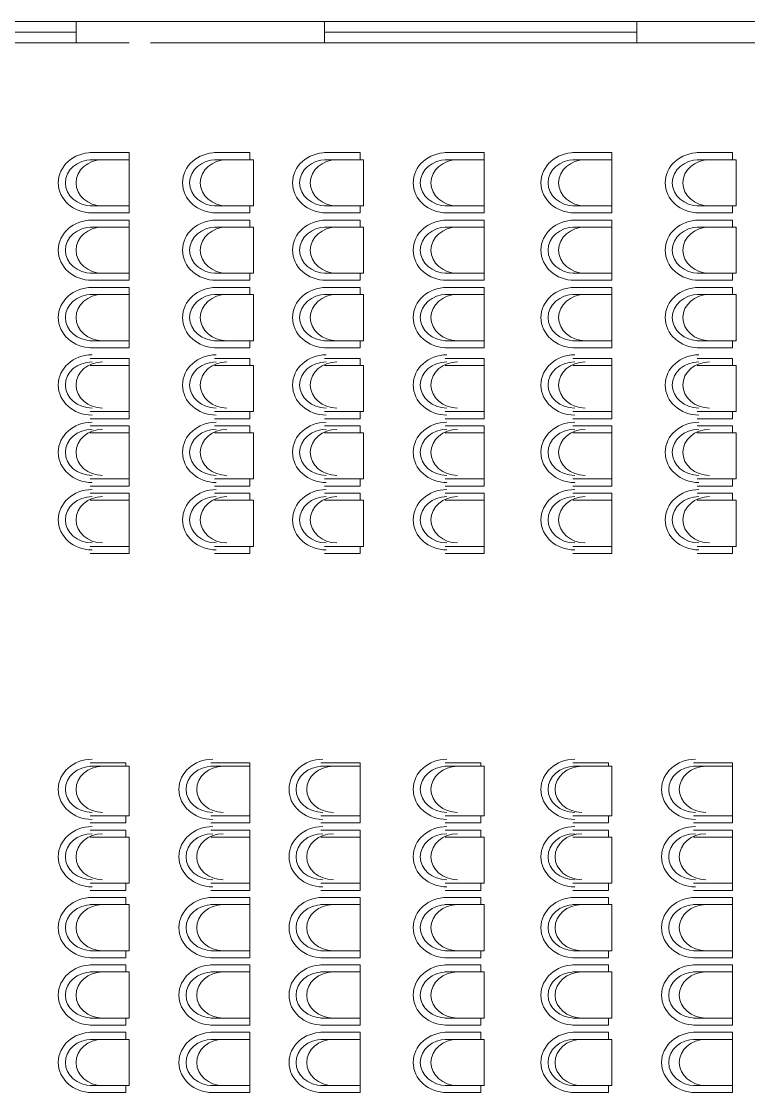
# Model space of a CAD drawing. Header units: inches. Extents: x 1969 to 240164, y 1364 to 46451.
# Drawn here: x 22635 to 23333, y 20636 to 21666 of the extents above; entities that cross this region are included whole.
import ezdxf

# ---------------------------------------------------------------- set-up
doc = ezdxf.new("R2010")
doc.units = ezdxf.units.IN
doc.header["$MEASUREMENT"] = 0
doc.layers.add('PDF_0', color=7, linetype='Continuous')

msp = doc.modelspace()

# ---------------------------------------------------------------- linework, layer by layer
at = {"layer": 'PDF_0', "lineweight": 0}
for points in [[(22339.6, 21665.8), (22387.3, 21665.8), (22387.3, 21645.4), (22687.3, 21645.4), (22738.4, 21645.4), (22687.3, 21645.4), (22738.4, 21645.4), (22687.3, 21645.4), (22687.3, 21665.8), (22687.3, 21645.4), (22687.3, 21665.8), (22387.3, 21665.8), (22387.3, 21645.4), (22383.9, 21645.4), (22387.3, 21645.4), (22383.9, 21645.4), (22339.6, 21645.4)], [(22687.3, 21645.4), (22687.3, 21665.8), (22925.9, 21665.8), (22925.9, 21645.4), (22925.9, 21665.8), (23225.8, 21665.8), (23225.8, 21645.4), (23225.8, 21665.8), (23474.7, 21665.8), (23774.6, 21665.8), (23774.6, 21645.4), (23474.7, 21645.4), (23225.8, 21645.4), (23426.9, 21645.4), (23426.9, 21665.8)], [(22925.9, 21645.4), (22925.9, 21665.8)], [(22387.3, 21655.6), (22687.3, 21655.6)], [(22925.9, 21655.6), (23225.8, 21655.6)], [(22925.9, 21645.4), (23225.8, 21645.4)], [(22700.9, 21539.7), (22738.4, 21539.7), (22738.4, 21532.9)], [(22820.2, 21539.7), (22854.3, 21539.7), (22854.3, 21532.9)], [(22925.9, 21539.7), (22960, 21539.7), (22960, 21532.9)], [(23041.8, 21539.7), (23079.3, 21539.7), (23079.3, 21532.9)], [(23164.5, 21539.7), (23202, 21539.7), (23202, 21532.9)], [(23283.8, 21539.7), (23317.9, 21539.7), (23317.9, 21532.9)], [(22700.9, 21532.9), (22738.4, 21532.9), (22738.4, 21488.6), (22700.9, 21488.6)], [(22820.2, 21532.9), (22857.7, 21532.9), (22857.7, 21488.6), (22820.2, 21488.6)], [(22925.9, 21532.9), (22963.4, 21532.9), (22963.4, 21488.6), (22925.9, 21488.6)], [(23041.8, 21532.9), (23079.3, 21532.9), (23079.3, 21488.6), (23041.8, 21488.6)], [(23164.5, 21532.9), (23202, 21532.9), (23202, 21488.6), (23164.5, 21488.6)], [(23283.8, 21532.9), (23321.3, 21532.9), (23321.3, 21488.6), (23283.8, 21488.6)], [(22700.9, 21481.8), (22738.4, 21481.8), (22738.4, 21488.6)], [(22820.2, 21481.8), (22854.3, 21481.8), (22854.3, 21488.6)], [(22925.9, 21481.8), (22960, 21481.8), (22960, 21488.6)], [(23041.8, 21481.8), (23079.3, 21481.8), (23079.3, 21488.6)], [(23164.5, 21481.8), (23202, 21481.8), (23202, 21488.6)], [(23283.8, 21481.8), (23317.9, 21481.8), (23317.9, 21488.6)], [(22700.9, 21474.9), (22738.4, 21474.9), (22738.4, 21468.1)], [(22820.2, 21474.9), (22854.3, 21474.9), (22854.3, 21468.1)], [(22925.9, 21474.9), (22960, 21474.9), (22960, 21468.1)], [(23041.8, 21474.9), (23079.3, 21474.9), (23079.3, 21468.1)], [(23164.5, 21474.9), (23202, 21474.9), (23202, 21468.1)], [(23283.8, 21474.9), (23317.9, 21474.9), (23317.9, 21468.1)], [(22700.9, 21468.1), (22738.4, 21468.1), (22738.4, 21423.8), (22700.9, 21423.8)], [(22820.2, 21468.1), (22857.7, 21468.1), (22857.7, 21423.8), (22820.2, 21423.8)], [(22925.9, 21468.1), (22963.4, 21468.1), (22963.4, 21423.8), (22925.9, 21423.8)], [(23041.8, 21468.1), (23079.3, 21468.1), (23079.3, 21423.8), (23041.8, 21423.8)], [(23164.5, 21468.1), (23202, 21468.1), (23202, 21423.8), (23164.5, 21423.8)], [(23283.8, 21468.1), (23321.3, 21468.1), (23321.3, 21423.8), (23283.8, 21423.8)], [(22700.9, 21417), (22738.4, 21417), (22738.4, 21423.8)], [(22820.2, 21417), (22854.3, 21417), (22854.3, 21423.8)], [(22925.9, 21417), (22960, 21417), (22960, 21423.8)], [(23041.8, 21417), (23079.3, 21417), (23079.3, 21423.8)], [(23164.5, 21417), (23202, 21417), (23202, 21423.8)], [(23283.8, 21417), (23317.9, 21417), (23317.9, 21423.8)], [(22700.9, 21410.2), (22738.4, 21410.2), (22738.4, 21403.4)], [(22700.9, 21403.4), (22738.4, 21403.4), (22738.4, 21359), (22700.9, 21359)], [(22820.2, 21410.2), (22854.3, 21410.2), (22854.3, 21403.4)], [(22820.2, 21403.4), (22857.7, 21403.4), (22857.7, 21359), (22820.2, 21359)], [(22925.9, 21410.2), (22960, 21410.2), (22960, 21403.4)], [(22925.9, 21403.4), (22963.4, 21403.4), (22963.4, 21359), (22925.9, 21359)], [(23041.8, 21410.2), (23079.3, 21410.2), (23079.3, 21403.4)], [(23041.8, 21403.4), (23079.3, 21403.4), (23079.3, 21359), (23041.8, 21359)], [(23164.5, 21410.2), (23202, 21410.2), (23202, 21403.4)], [(23164.5, 21403.4), (23202, 21403.4), (23202, 21359), (23164.5, 21359)], [(23283.8, 21410.2), (23317.9, 21410.2), (23317.9, 21403.4)], [(23283.8, 21403.4), (23321.3, 21403.4), (23321.3, 21359), (23283.8, 21359)], [(22700.9, 21352.2), (22738.4, 21352.2), (22738.4, 21359)], [(22820.2, 21352.2), (22854.3, 21352.2), (22854.3, 21359)], [(22925.9, 21352.2), (22960, 21352.2), (22960, 21359)], [(23041.8, 21352.2), (23079.3, 21352.2), (23079.3, 21359)], [(23164.5, 21352.2), (23202, 21352.2), (23202, 21359)], [(23283.8, 21352.2), (23317.9, 21352.2), (23317.9, 21359)], [(22700.9, 21342), (22738.4, 21342), (22738.4, 21335.2)], [(22820.2, 21342), (22854.3, 21342), (22854.3, 21335.2)], [(22925.9, 21342), (22960, 21342), (22960, 21335.2)], [(23041.8, 21342), (23079.3, 21342), (23079.3, 21335.2)], [(23164.5, 21342), (23202, 21342), (23202, 21335.2)], [(23283.8, 21342), (23317.9, 21342), (23317.9, 21335.2)], [(22700.9, 21335.2), (22738.4, 21335.2), (22738.4, 21290.9), (22700.9, 21290.9)], [(22820.2, 21335.2), (22857.7, 21335.2), (22857.7, 21290.9), (22820.2, 21290.9)], [(22925.9, 21335.2), (22963.4, 21335.2), (22963.4, 21290.9), (22925.9, 21290.9)], [(23041.8, 21335.2), (23079.3, 21335.2), (23079.3, 21290.9), (23041.8, 21290.9)], [(23164.5, 21335.2), (23202, 21335.2), (23202, 21290.9), (23164.5, 21290.9)], [(23283.8, 21335.2), (23321.3, 21335.2), (23321.3, 21290.9), (23283.8, 21290.9)], [(22700.9, 21284), (22738.4, 21284), (22738.4, 21290.9)], [(22820.2, 21284), (22854.3, 21284), (22854.3, 21290.9)], [(22925.9, 21284), (22960, 21284), (22960, 21290.9)], [(23041.8, 21284), (23079.3, 21284), (23079.3, 21290.9)], [(23164.5, 21284), (23202, 21284), (23202, 21290.9)], [(23283.8, 21284), (23317.9, 21284), (23317.9, 21290.9)], [(22700.9, 21277.2), (22738.4, 21277.2), (22738.4, 21270.4)], [(22700.9, 21270.4), (22738.4, 21270.4), (22738.4, 21226.1), (22700.9, 21226.1)], [(22820.2, 21277.2), (22854.3, 21277.2), (22854.3, 21270.4)], [(22820.2, 21270.4), (22857.7, 21270.4), (22857.7, 21226.1), (22820.2, 21226.1)], [(22925.9, 21277.2), (22960, 21277.2), (22960, 21270.4)], [(22925.9, 21270.4), (22963.4, 21270.4), (22963.4, 21226.1), (22925.9, 21226.1)], [(23041.8, 21277.2), (23079.3, 21277.2), (23079.3, 21270.4)], [(23041.8, 21270.4), (23079.3, 21270.4), (23079.3, 21226.1), (23041.8, 21226.1)], [(23164.5, 21277.2), (23202, 21277.2), (23202, 21270.4)], [(23164.5, 21270.4), (23202, 21270.4), (23202, 21226.1), (23164.5, 21226.1)], [(23283.8, 21277.2), (23317.9, 21277.2), (23317.9, 21270.4)], [(23283.8, 21270.4), (23321.3, 21270.4), (23321.3, 21226.1), (23283.8, 21226.1)], [(22700.9, 21219.3), (22738.4, 21219.3), (22738.4, 21226.1)], [(22820.2, 21219.3), (22854.3, 21219.3), (22854.3, 21226.1)], [(22925.9, 21219.3), (22960, 21219.3), (22960, 21226.1)], [(23041.8, 21219.3), (23079.3, 21219.3), (23079.3, 21226.1)], [(23164.5, 21219.3), (23202, 21219.3), (23202, 21226.1)], [(23283.8, 21219.3), (23317.9, 21219.3), (23317.9, 21226.1)], [(22700.9, 21212.5), (22738.4, 21212.5), (22738.4, 21205.6)], [(22820.2, 21212.5), (22854.3, 21212.5), (22854.3, 21205.6)], [(22925.9, 21212.5), (22960, 21212.5), (22960, 21205.6)], [(23041.8, 21212.5), (23079.3, 21212.5), (23079.3, 21205.6)], [(23164.5, 21212.5), (23202, 21212.5), (23202, 21205.6)], [(23283.8, 21212.5), (23317.9, 21212.5), (23317.9, 21205.6)], [(22700.9, 21205.6), (22738.4, 21205.6), (22738.4, 21161.3), (22700.9, 21161.3)], [(22820.2, 21205.6), (22857.7, 21205.6), (22857.7, 21161.3), (22820.2, 21161.3)], [(22925.9, 21205.6), (22963.4, 21205.6), (22963.4, 21161.3), (22925.9, 21161.3)], [(23041.8, 21205.6), (23079.3, 21205.6), (23079.3, 21161.3), (23041.8, 21161.3)], [(23164.5, 21205.6), (23202, 21205.6), (23202, 21161.3), (23164.5, 21161.3)], [(23283.8, 21205.6), (23321.3, 21205.6), (23321.3, 21161.3), (23283.8, 21161.3)], [(22700.9, 21154.5), (22738.4, 21154.5), (22738.4, 21161.3)], [(22820.2, 21154.5), (22854.3, 21154.5), (22854.3, 21161.3)], [(22925.9, 21154.5), (22960, 21154.5), (22960, 21161.3)], [(23041.8, 21154.5), (23079.3, 21154.5), (23079.3, 21161.3)], [(23164.5, 21154.5), (23202, 21154.5), (23202, 21161.3)], [(23283.8, 21154.5), (23317.9, 21154.5), (23317.9, 21161.3)], [(22700.9, 20953.4), (22735, 20953.4), (22735, 20950)], [(22700.9, 20950), (22738.4, 20950), (22738.4, 20902.3), (22700.9, 20902.3)], [(22816.8, 20953.4), (22854.3, 20953.4), (22854.3, 20950)], [(22816.8, 20950), (22854.3, 20950), (22854.3, 20902.3), (22816.8, 20902.3)], [(22922.5, 20953.4), (22960, 20953.4), (22960, 20950)], [(22922.5, 20950), (22960, 20950), (22960, 20902.3), (22922.5, 20902.3)], [(23041.8, 20953.4), (23075.9, 20953.4), (23075.9, 20950)], [(23041.8, 20950), (23079.3, 20950), (23079.3, 20902.3), (23041.8, 20902.3)], [(23164.5, 20953.4), (23198.6, 20953.4), (23198.6, 20950)], [(23164.5, 20950), (23202, 20950), (23202, 20902.3), (23164.5, 20902.3)], [(23280.4, 20953.4), (23317.9, 20953.4), (23317.9, 20950)], [(23280.4, 20950), (23317.9, 20950), (23317.9, 20902.3), (23280.4, 20902.3)], [(22700.9, 20895.5), (22735, 20895.5), (22735, 20902.3)], [(22816.8, 20895.5), (22854.3, 20895.5), (22854.3, 20902.3)], [(22922.5, 20895.5), (22960, 20895.5), (22960, 20902.3)], [(23041.8, 20895.5), (23075.9, 20895.5), (23075.9, 20902.3)], [(23164.5, 20895.5), (23198.6, 20895.5), (23198.6, 20902.3)], [(23280.4, 20895.5), (23317.9, 20895.5), (23317.9, 20902.3)], [(22700.9, 20888.6), (22735, 20888.6), (22735, 20881.8)], [(22816.8, 20888.6), (22854.3, 20888.6), (22854.3, 20881.8)], [(22922.5, 20888.6), (22960, 20888.6), (22960, 20881.8)], [(23041.8, 20888.6), (23075.9, 20888.6), (23075.9, 20881.8)], [(23164.5, 20888.6), (23198.6, 20888.6), (23198.6, 20881.8)], [(23280.4, 20888.6), (23317.9, 20888.6), (23317.9, 20881.8)], [(22700.9, 20881.8), (22738.4, 20881.8), (22738.4, 20837.5), (22700.9, 20837.5)], [(22816.8, 20881.8), (22854.3, 20881.8), (22854.3, 20837.5), (22816.8, 20837.5)], [(22922.5, 20881.8), (22960, 20881.8), (22960, 20837.5), (22922.5, 20837.5)], [(23041.8, 20881.8), (23079.3, 20881.8), (23079.3, 20837.5), (23041.8, 20837.5)], [(23164.5, 20881.8), (23202, 20881.8), (23202, 20837.5), (23164.5, 20837.5)], [(23280.4, 20881.8), (23317.9, 20881.8), (23317.9, 20837.5), (23280.4, 20837.5)], [(22700.9, 20830.7), (22735, 20830.7), (22735, 20837.5)], [(22816.8, 20830.7), (22854.3, 20830.7), (22854.3, 20837.5)], [(22922.5, 20830.7), (22960, 20830.7), (22960, 20837.5)], [(23041.8, 20830.7), (23075.9, 20830.7), (23075.9, 20837.5)], [(23164.5, 20830.7), (23198.6, 20830.7), (23198.6, 20837.5)], [(23280.4, 20830.7), (23317.9, 20830.7), (23317.9, 20837.5)], [(22700.9, 20823.9), (22735, 20823.9), (22735, 20817.1)], [(22700.9, 20817.1), (22738.4, 20817.1), (22738.4, 20772.7), (22700.9, 20772.7)], [(22816.8, 20823.9), (22854.3, 20823.9), (22854.3, 20817.1)], [(22816.8, 20817.1), (22854.3, 20817.1), (22854.3, 20772.7), (22816.8, 20772.7)], [(22922.5, 20823.9), (22960, 20823.9), (22960, 20817.1)], [(22922.5, 20817.1), (22960, 20817.1), (22960, 20772.7), (22922.5, 20772.7)], [(23041.8, 20823.9), (23075.9, 20823.9), (23075.9, 20817.1)], [(23041.8, 20817.1), (23079.3, 20817.1), (23079.3, 20772.7), (23041.8, 20772.7)], [(23164.5, 20823.9), (23198.6, 20823.9), (23198.6, 20817.1)], [(23164.5, 20817.1), (23202, 20817.1), (23202, 20772.7), (23164.5, 20772.7)], [(23280.4, 20823.9), (23317.9, 20823.9), (23317.9, 20817.1)], [(23280.4, 20817.1), (23317.9, 20817.1), (23317.9, 20772.7), (23280.4, 20772.7)], [(22700.9, 20765.9), (22735, 20765.9), (22735, 20772.7)], [(22816.8, 20765.9), (22854.3, 20765.9), (22854.3, 20772.7)], [(22922.5, 20765.9), (22960, 20765.9), (22960, 20772.7)], [(23041.8, 20765.9), (23075.9, 20765.9), (23075.9, 20772.7)], [(23164.5, 20765.9), (23198.6, 20765.9), (23198.6, 20772.7)], [(23280.4, 20765.9), (23317.9, 20765.9), (23317.9, 20772.7)], [(22700.9, 20759.1), (22735, 20759.1), (22735, 20752.3)], [(22816.8, 20759.1), (22854.3, 20759.1), (22854.3, 20752.3)], [(22922.5, 20759.1), (22960, 20759.1), (22960, 20752.3)], [(23041.8, 20759.1), (23075.9, 20759.1), (23075.9, 20752.3)], [(23164.5, 20759.1), (23198.6, 20759.1), (23198.6, 20752.3)], [(23280.4, 20759.1), (23317.9, 20759.1), (23317.9, 20752.3)], [(22700.9, 20752.3), (22738.4, 20752.3), (22738.4, 20708), (22700.9, 20708)], [(22816.8, 20752.3), (22854.3, 20752.3), (22854.3, 20708), (22816.8, 20708)], [(22922.5, 20752.3), (22960, 20752.3), (22960, 20708), (22922.5, 20708)], [(23041.8, 20752.3), (23079.3, 20752.3), (23079.3, 20708), (23041.8, 20708)], [(23164.5, 20752.3), (23202, 20752.3), (23202, 20708), (23164.5, 20708)], [(23280.4, 20752.3), (23317.9, 20752.3), (23317.9, 20708), (23280.4, 20708)], [(22700.9, 20701.2), (22735, 20701.2), (22735, 20708)], [(22816.8, 20701.2), (22854.3, 20701.2), (22854.3, 20708)], [(22922.5, 20701.2), (22960, 20701.2), (22960, 20708)], [(23041.8, 20701.2), (23075.9, 20701.2), (23075.9, 20708)], [(23164.5, 20701.2), (23198.6, 20701.2), (23198.6, 20708)], [(23280.4, 20701.2), (23317.9, 20701.2), (23317.9, 20708)], [(22700.9, 20694.3), (22735, 20694.3), (22735, 20687.5)], [(22816.8, 20694.3), (22854.3, 20694.3), (22854.3, 20687.5)], [(22922.5, 20694.3), (22960, 20694.3), (22960, 20687.5)], [(23041.8, 20694.3), (23075.9, 20694.3), (23075.9, 20687.5)], [(23164.5, 20694.3), (23198.6, 20694.3), (23198.6, 20687.5)], [(23280.4, 20694.3), (23317.9, 20694.3), (23317.9, 20687.5)], [(22700.9, 20687.5), (22738.4, 20687.5), (22738.4, 20643.2), (22700.9, 20643.2)], [(22816.8, 20687.5), (22854.3, 20687.5), (22854.3, 20643.2), (22816.8, 20643.2)], [(22922.5, 20687.5), (22960, 20687.5), (22960, 20643.2), (22922.5, 20643.2)], [(23041.8, 20687.5), (23079.3, 20687.5), (23079.3, 20643.2), (23041.8, 20643.2)], [(23164.5, 20687.5), (23202, 20687.5), (23202, 20643.2), (23164.5, 20643.2)], [(23280.4, 20687.5), (23317.9, 20687.5), (23317.9, 20643.2), (23280.4, 20643.2)], [(22700.9, 20636.4), (22735, 20636.4), (22735, 20643.2)], [(22816.8, 20636.4), (22854.3, 20636.4), (22854.3, 20643.2)], [(22922.5, 20636.4), (22960, 20636.4), (22960, 20643.2)], [(23041.8, 20636.4), (23075.9, 20636.4), (23075.9, 20643.2)], [(23164.5, 20636.4), (23198.6, 20636.4), (23198.6, 20643.2)], [(23280.4, 20636.4), (23317.9, 20636.4), (23317.9, 20643.2)]]:
    msp.add_lwpolyline(points, dxfattribs=at)
for points in [[(22925.9, 21645.4), (22758.8, 21645.4)], [(22925.9, 21645.4), (22758.8, 21645.4)], [(23426.9, 21645.4), (23225.8, 21645.4)]]:
    msp.add_lwpolyline(points, close=True, dxfattribs=at)
for points in [[(22702.6, 21539.7), (22684.7, 21539.7), (22670.2, 21526.7), (22670.2, 21510.7)], [(22821.9, 21539.7), (22804, 21539.7), (22789.5, 21526.7), (22789.5, 21510.7)], [(22927.6, 21539.7), (22909.7, 21539.7), (22895.2, 21526.7), (22895.2, 21510.7)], [(23043.5, 21539.7), (23025.6, 21539.7), (23011.1, 21526.7), (23011.1, 21510.7)], [(23166.2, 21539.7), (23148.3, 21539.7), (23133.8, 21526.7), (23133.8, 21510.7)], [(23285.5, 21539.7), (23267.6, 21539.7), (23253.1, 21526.7), (23253.1, 21510.7)], [(22702.6, 21532.9), (22688.5, 21532.9), (22677, 21523), (22677, 21510.7)], [(22712.8, 21532.9), (22698.7, 21532.9), (22687.3, 21523), (22687.3, 21510.7)], [(22821.9, 21532.9), (22807.8, 21532.9), (22796.3, 21523), (22796.3, 21510.7)], [(22832.1, 21532.9), (22818, 21532.9), (22806.6, 21523), (22806.6, 21510.7)], [(22927.6, 21532.9), (22913.5, 21532.9), (22902, 21523), (22902, 21510.7)], [(22937.8, 21532.9), (22923.7, 21532.9), (22912.2, 21523), (22912.2, 21510.7)], [(23043.5, 21532.9), (23029.4, 21532.9), (23017.9, 21523), (23017.9, 21510.7)], [(23053.7, 21532.9), (23039.6, 21532.9), (23028.1, 21523), (23028.1, 21510.7)], [(23166.2, 21532.9), (23152.1, 21532.9), (23140.6, 21523), (23140.6, 21510.7)], [(23176.4, 21532.9), (23162.3, 21532.9), (23150.8, 21523), (23150.8, 21510.7)], [(23285.5, 21532.9), (23271.4, 21532.9), (23259.9, 21523), (23259.9, 21510.7)], [(23295.7, 21532.9), (23281.6, 21532.9), (23270.1, 21523), (23270.1, 21510.7)], [(22670.2, 21510.7), (22670.2, 21494.7), (22684.7, 21481.8), (22702.6, 21481.8)], [(22677, 21510.7), (22677, 21498.5), (22688.5, 21488.6), (22702.6, 21488.6)], [(22687.3, 21510.7), (22687.3, 21498.5), (22698.7, 21488.6), (22712.8, 21488.6)], [(22789.5, 21510.7), (22789.5, 21494.7), (22804, 21481.8), (22821.9, 21481.8)], [(22796.3, 21510.7), (22796.3, 21498.5), (22807.8, 21488.6), (22821.9, 21488.6)], [(22806.6, 21510.7), (22806.6, 21498.5), (22818, 21488.6), (22832.1, 21488.6)], [(22895.2, 21510.7), (22895.2, 21494.7), (22909.7, 21481.8), (22927.6, 21481.8)], [(22902, 21510.7), (22902, 21498.5), (22913.5, 21488.6), (22927.6, 21488.6)], [(22912.2, 21510.7), (22912.2, 21498.5), (22923.7, 21488.6), (22937.8, 21488.6)], [(23011.1, 21510.7), (23011.1, 21494.7), (23025.6, 21481.8), (23043.5, 21481.8)], [(23017.9, 21510.7), (23017.9, 21498.5), (23029.4, 21488.6), (23043.5, 21488.6)], [(23028.1, 21510.7), (23028.1, 21498.5), (23039.6, 21488.6), (23053.7, 21488.6)], [(23133.8, 21510.7), (23133.8, 21494.7), (23148.3, 21481.8), (23166.2, 21481.8)], [(23140.6, 21510.7), (23140.6, 21498.5), (23152.1, 21488.6), (23166.2, 21488.6)], [(23150.8, 21510.7), (23150.8, 21498.5), (23162.3, 21488.6), (23176.4, 21488.6)], [(23253.1, 21510.7), (23253.1, 21494.7), (23267.6, 21481.8), (23285.5, 21481.8)], [(23259.9, 21510.7), (23259.9, 21498.5), (23271.4, 21488.6), (23285.5, 21488.6)], [(23270.1, 21510.7), (23270.1, 21498.5), (23281.6, 21488.6), (23295.7, 21488.6)], [(22702.6, 21474.9), (22684.7, 21474.9), (22670.2, 21462), (22670.2, 21446)], [(22821.9, 21474.9), (22804, 21474.9), (22789.5, 21462), (22789.5, 21446)], [(22927.6, 21474.9), (22909.7, 21474.9), (22895.2, 21462), (22895.2, 21446)], [(23043.5, 21474.9), (23025.6, 21474.9), (23011.1, 21462), (23011.1, 21446)], [(23166.2, 21474.9), (23148.3, 21474.9), (23133.8, 21462), (23133.8, 21446)], [(23285.5, 21474.9), (23267.6, 21474.9), (23253.1, 21462), (23253.1, 21446)], [(22702.6, 21468.1), (22688.5, 21468.1), (22677, 21458.2), (22677, 21446)], [(22712.8, 21468.1), (22698.7, 21468.1), (22687.3, 21458.2), (22687.3, 21446)], [(22821.9, 21468.1), (22807.8, 21468.1), (22796.3, 21458.2), (22796.3, 21446)], [(22832.1, 21468.1), (22818, 21468.1), (22806.6, 21458.2), (22806.6, 21446)], [(22927.6, 21468.1), (22913.5, 21468.1), (22902, 21458.2), (22902, 21446)], [(22937.8, 21468.1), (22923.7, 21468.1), (22912.2, 21458.2), (22912.2, 21446)], [(23043.5, 21468.1), (23029.4, 21468.1), (23017.9, 21458.2), (23017.9, 21446)], [(23053.7, 21468.1), (23039.6, 21468.1), (23028.1, 21458.2), (23028.1, 21446)], [(23166.2, 21468.1), (23152.1, 21468.1), (23140.6, 21458.2), (23140.6, 21446)], [(23176.4, 21468.1), (23162.3, 21468.1), (23150.8, 21458.2), (23150.8, 21446)], [(23285.5, 21468.1), (23271.4, 21468.1), (23259.9, 21458.2), (23259.9, 21446)], [(23295.7, 21468.1), (23281.6, 21468.1), (23270.1, 21458.2), (23270.1, 21446)], [(22670.2, 21446), (22670.2, 21430), (22684.7, 21417), (22702.6, 21417)], [(22677, 21446), (22677, 21433.7), (22688.5, 21423.8), (22702.6, 21423.8)], [(22687.3, 21446), (22687.3, 21433.7), (22698.7, 21423.8), (22712.8, 21423.8)], [(22789.5, 21446), (22789.5, 21430), (22804, 21417), (22821.9, 21417)], [(22796.3, 21446), (22796.3, 21433.7), (22807.8, 21423.8), (22821.9, 21423.8)], [(22806.6, 21446), (22806.6, 21433.7), (22818, 21423.8), (22832.1, 21423.8)], [(22895.2, 21446), (22895.2, 21430), (22909.7, 21417), (22927.6, 21417)], [(22902, 21446), (22902, 21433.7), (22913.5, 21423.8), (22927.6, 21423.8)], [(22912.2, 21446), (22912.2, 21433.7), (22923.7, 21423.8), (22937.8, 21423.8)], [(23011.1, 21446), (23011.1, 21430), (23025.6, 21417), (23043.5, 21417)], [(23017.9, 21446), (23017.9, 21433.7), (23029.4, 21423.8), (23043.5, 21423.8)], [(23028.1, 21446), (23028.1, 21433.7), (23039.6, 21423.8), (23053.7, 21423.8)], [(23133.8, 21446), (23133.8, 21430), (23148.3, 21417), (23166.2, 21417)], [(23140.6, 21446), (23140.6, 21433.7), (23152.1, 21423.8), (23166.2, 21423.8)], [(23150.8, 21446), (23150.8, 21433.7), (23162.3, 21423.8), (23176.4, 21423.8)], [(23253.1, 21446), (23253.1, 21430), (23267.6, 21417), (23285.5, 21417)], [(23259.9, 21446), (23259.9, 21433.7), (23271.4, 21423.8), (23285.5, 21423.8)], [(23270.1, 21446), (23270.1, 21433.7), (23281.6, 21423.8), (23295.7, 21423.8)], [(22702.6, 21410.2), (22684.7, 21410.2), (22670.2, 21397.2), (22670.2, 21381.2)], [(22702.6, 21403.4), (22688.5, 21403.4), (22677, 21393.4), (22677, 21381.2)], [(22712.8, 21403.4), (22698.7, 21403.4), (22687.3, 21393.4), (22687.3, 21381.2)], [(22821.9, 21410.2), (22804, 21410.2), (22789.5, 21397.2), (22789.5, 21381.2)], [(22821.9, 21403.4), (22807.8, 21403.4), (22796.3, 21393.4), (22796.3, 21381.2)], [(22832.1, 21403.4), (22818, 21403.4), (22806.6, 21393.4), (22806.6, 21381.2)], [(22927.6, 21410.2), (22909.7, 21410.2), (22895.2, 21397.2), (22895.2, 21381.2)], [(22927.6, 21403.4), (22913.5, 21403.4), (22902, 21393.4), (22902, 21381.2)], [(22937.8, 21403.4), (22923.7, 21403.4), (22912.2, 21393.4), (22912.2, 21381.2)], [(23043.5, 21410.2), (23025.6, 21410.2), (23011.1, 21397.2), (23011.1, 21381.2)], [(23043.5, 21403.4), (23029.4, 21403.4), (23017.9, 21393.4), (23017.9, 21381.2)], [(23053.7, 21403.4), (23039.6, 21403.4), (23028.1, 21393.4), (23028.1, 21381.2)], [(23166.2, 21410.2), (23148.3, 21410.2), (23133.8, 21397.2), (23133.8, 21381.2)], [(23166.2, 21403.4), (23152.1, 21403.4), (23140.6, 21393.4), (23140.6, 21381.2)], [(23176.4, 21403.4), (23162.3, 21403.4), (23150.8, 21393.4), (23150.8, 21381.2)], [(23285.5, 21410.2), (23267.6, 21410.2), (23253.1, 21397.2), (23253.1, 21381.2)], [(23285.5, 21403.4), (23271.4, 21403.4), (23259.9, 21393.4), (23259.9, 21381.2)], [(23295.7, 21403.4), (23281.6, 21403.4), (23270.1, 21393.4), (23270.1, 21381.2)], [(22670.2, 21381.2), (22670.2, 21365.2), (22684.7, 21352.2), (22702.6, 21352.2)], [(22677, 21381.2), (22677, 21369), (22688.5, 21359), (22702.6, 21359)], [(22687.3, 21381.2), (22687.3, 21369), (22698.7, 21359), (22712.8, 21359)], [(22789.5, 21381.2), (22789.5, 21365.2), (22804, 21352.2), (22821.9, 21352.2)], [(22796.3, 21381.2), (22796.3, 21369), (22807.8, 21359), (22821.9, 21359)], [(22806.6, 21381.2), (22806.6, 21369), (22818, 21359), (22832.1, 21359)], [(22895.2, 21381.2), (22895.2, 21365.2), (22909.7, 21352.2), (22927.6, 21352.2)], [(22902, 21381.2), (22902, 21369), (22913.5, 21359), (22927.6, 21359)], [(22912.2, 21381.2), (22912.2, 21369), (22923.7, 21359), (22937.8, 21359)], [(23011.1, 21381.2), (23011.1, 21365.2), (23025.6, 21352.2), (23043.5, 21352.2)], [(23017.9, 21381.2), (23017.9, 21369), (23029.4, 21359), (23043.5, 21359)], [(23028.1, 21381.2), (23028.1, 21369), (23039.6, 21359), (23053.7, 21359)], [(23133.8, 21381.2), (23133.8, 21365.2), (23148.3, 21352.2), (23166.2, 21352.2)], [(23140.6, 21381.2), (23140.6, 21369), (23152.1, 21359), (23166.2, 21359)], [(23150.8, 21381.2), (23150.8, 21369), (23162.3, 21359), (23176.4, 21359)], [(23253.1, 21381.2), (23253.1, 21365.2), (23267.6, 21352.2), (23285.5, 21352.2)], [(23259.9, 21381.2), (23259.9, 21369), (23271.4, 21359), (23285.5, 21359)], [(23270.1, 21381.2), (23270.1, 21369), (23281.6, 21359), (23295.7, 21359)], [(22702.6, 21345.4), (22684.7, 21345.4), (22670.2, 21332.4), (22670.2, 21316.4)], [(22821.9, 21345.4), (22804, 21345.4), (22789.5, 21332.4), (22789.5, 21316.4)], [(22927.6, 21345.4), (22909.7, 21345.4), (22895.2, 21332.4), (22895.2, 21316.4)], [(23043.5, 21345.4), (23025.6, 21345.4), (23011.1, 21332.4), (23011.1, 21316.4)], [(23166.2, 21345.4), (23148.3, 21345.4), (23133.8, 21332.4), (23133.8, 21316.4)], [(23285.5, 21345.4), (23267.6, 21345.4), (23253.1, 21332.4), (23253.1, 21316.4)], [(22702.6, 21338.6), (22688.5, 21338.6), (22677, 21328.7), (22677, 21316.4)], [(22712.8, 21338.6), (22698.7, 21338.6), (22687.3, 21328.7), (22687.3, 21316.4)], [(22821.9, 21338.6), (22807.8, 21338.6), (22796.3, 21328.7), (22796.3, 21316.4)], [(22832.1, 21338.6), (22818, 21338.6), (22806.6, 21328.7), (22806.6, 21316.4)], [(22927.6, 21338.6), (22913.5, 21338.6), (22902, 21328.7), (22902, 21316.4)], [(22937.8, 21338.6), (22923.7, 21338.6), (22912.2, 21328.7), (22912.2, 21316.4)], [(23043.5, 21338.6), (23029.4, 21338.6), (23017.9, 21328.7), (23017.9, 21316.4)], [(23053.7, 21338.6), (23039.6, 21338.6), (23028.1, 21328.7), (23028.1, 21316.4)], [(23166.2, 21338.6), (23152.1, 21338.6), (23140.6, 21328.7), (23140.6, 21316.4)], [(23176.4, 21338.6), (23162.3, 21338.6), (23150.8, 21328.7), (23150.8, 21316.4)], [(23285.5, 21338.6), (23271.4, 21338.6), (23259.9, 21328.7), (23259.9, 21316.4)], [(23295.7, 21338.6), (23281.6, 21338.6), (23270.1, 21328.7), (23270.1, 21316.4)], [(22670.2, 21316.4), (22670.2, 21300.4), (22684.7, 21287.5), (22702.6, 21287.5)], [(22677, 21316.4), (22677, 21304.2), (22688.5, 21294.3), (22702.6, 21294.3)], [(22687.3, 21316.4), (22687.3, 21304.2), (22698.7, 21294.3), (22712.8, 21294.3)], [(22789.5, 21316.4), (22789.5, 21300.4), (22804, 21287.5), (22821.9, 21287.5)], [(22796.3, 21316.4), (22796.3, 21304.2), (22807.8, 21294.3), (22821.9, 21294.3)], [(22806.6, 21316.4), (22806.6, 21304.2), (22818, 21294.3), (22832.1, 21294.3)], [(22895.2, 21316.4), (22895.2, 21300.4), (22909.7, 21287.5), (22927.6, 21287.5)], [(22902, 21316.4), (22902, 21304.2), (22913.5, 21294.3), (22927.6, 21294.3)], [(22912.2, 21316.4), (22912.2, 21304.2), (22923.7, 21294.3), (22937.8, 21294.3)], [(23011.1, 21316.4), (23011.1, 21300.4), (23025.6, 21287.5), (23043.5, 21287.5)], [(23017.9, 21316.4), (23017.9, 21304.2), (23029.4, 21294.3), (23043.5, 21294.3)], [(23028.1, 21316.4), (23028.1, 21304.2), (23039.6, 21294.3), (23053.7, 21294.3)], [(23133.8, 21316.4), (23133.8, 21300.4), (23148.3, 21287.5), (23166.2, 21287.5)], [(23140.6, 21316.4), (23140.6, 21304.2), (23152.1, 21294.3), (23166.2, 21294.3)], [(23150.8, 21316.4), (23150.8, 21304.2), (23162.3, 21294.3), (23176.4, 21294.3)], [(23253.1, 21316.4), (23253.1, 21300.4), (23267.6, 21287.5), (23285.5, 21287.5)], [(23259.9, 21316.4), (23259.9, 21304.2), (23271.4, 21294.3), (23285.5, 21294.3)], [(23270.1, 21316.4), (23270.1, 21304.2), (23281.6, 21294.3), (23295.7, 21294.3)], [(22702.6, 21280.6), (22684.7, 21280.6), (22670.2, 21267.7), (22670.2, 21251.7)], [(22821.9, 21280.6), (22804, 21280.6), (22789.5, 21267.7), (22789.5, 21251.7)], [(22927.6, 21280.6), (22909.7, 21280.6), (22895.2, 21267.7), (22895.2, 21251.7)], [(23043.5, 21280.6), (23025.6, 21280.6), (23011.1, 21267.7), (23011.1, 21251.7)], [(23166.2, 21280.6), (23148.3, 21280.6), (23133.8, 21267.7), (23133.8, 21251.7)], [(23285.5, 21280.6), (23267.6, 21280.6), (23253.1, 21267.7), (23253.1, 21251.7)], [(22702.6, 21273.8), (22688.5, 21273.8), (22677, 21263.9), (22677, 21251.7)], [(22712.8, 21273.8), (22698.7, 21273.8), (22687.3, 21263.9), (22687.3, 21251.7)], [(22821.9, 21273.8), (22807.8, 21273.8), (22796.3, 21263.9), (22796.3, 21251.7)], [(22832.1, 21273.8), (22818, 21273.8), (22806.6, 21263.9), (22806.6, 21251.7)], [(22927.6, 21273.8), (22913.5, 21273.8), (22902, 21263.9), (22902, 21251.7)], [(22937.8, 21273.8), (22923.7, 21273.8), (22912.2, 21263.9), (22912.2, 21251.7)], [(23043.5, 21273.8), (23029.4, 21273.8), (23017.9, 21263.9), (23017.9, 21251.7)], [(23053.7, 21273.8), (23039.6, 21273.8), (23028.1, 21263.9), (23028.1, 21251.7)], [(23166.2, 21273.8), (23152.1, 21273.8), (23140.6, 21263.9), (23140.6, 21251.7)], [(23176.4, 21273.8), (23162.3, 21273.8), (23150.8, 21263.9), (23150.8, 21251.7)], [(23285.5, 21273.8), (23271.4, 21273.8), (23259.9, 21263.9), (23259.9, 21251.7)], [(23295.7, 21273.8), (23281.6, 21273.8), (23270.1, 21263.9), (23270.1, 21251.7)], [(22670.2, 21251.7), (22670.2, 21235.7), (22684.7, 21222.7), (22702.6, 21222.7)], [(22677, 21251.7), (22677, 21239.4), (22688.5, 21229.5), (22702.6, 21229.5)], [(22687.3, 21251.7), (22687.3, 21239.4), (22698.7, 21229.5), (22712.8, 21229.5)], [(22789.5, 21251.7), (22789.5, 21235.7), (22804, 21222.7), (22821.9, 21222.7)], [(22796.3, 21251.7), (22796.3, 21239.4), (22807.8, 21229.5), (22821.9, 21229.5)], [(22806.6, 21251.7), (22806.6, 21239.4), (22818, 21229.5), (22832.1, 21229.5)], [(22895.2, 21251.7), (22895.2, 21235.7), (22909.7, 21222.7), (22927.6, 21222.7)], [(22902, 21251.7), (22902, 21239.4), (22913.5, 21229.5), (22927.6, 21229.5)], [(22912.2, 21251.7), (22912.2, 21239.4), (22923.7, 21229.5), (22937.8, 21229.5)], [(23011.1, 21251.7), (23011.1, 21235.7), (23025.6, 21222.7), (23043.5, 21222.7)], [(23017.9, 21251.7), (23017.9, 21239.4), (23029.4, 21229.5), (23043.5, 21229.5)], [(23028.1, 21251.7), (23028.1, 21239.4), (23039.6, 21229.5), (23053.7, 21229.5)], [(23133.8, 21251.7), (23133.8, 21235.7), (23148.3, 21222.7), (23166.2, 21222.7)], [(23140.6, 21251.7), (23140.6, 21239.4), (23152.1, 21229.5), (23166.2, 21229.5)], [(23150.8, 21251.7), (23150.8, 21239.4), (23162.3, 21229.5), (23176.4, 21229.5)], [(23253.1, 21251.7), (23253.1, 21235.7), (23267.6, 21222.7), (23285.5, 21222.7)], [(23259.9, 21251.7), (23259.9, 21239.4), (23271.4, 21229.5), (23285.5, 21229.5)], [(23270.1, 21251.7), (23270.1, 21239.4), (23281.6, 21229.5), (23295.7, 21229.5)], [(22702.6, 21215.9), (22684.7, 21215.9), (22670.2, 21202.9), (22670.2, 21186.9)], [(22702.6, 21209.1), (22688.5, 21209.1), (22677, 21199.1), (22677, 21186.9)], [(22712.8, 21209.1), (22698.7, 21209.1), (22687.3, 21199.1), (22687.3, 21186.9)], [(22821.9, 21215.9), (22804, 21215.9), (22789.5, 21202.9), (22789.5, 21186.9)], [(22821.9, 21209.1), (22807.8, 21209.1), (22796.3, 21199.1), (22796.3, 21186.9)], [(22832.1, 21209.1), (22818, 21209.1), (22806.6, 21199.1), (22806.6, 21186.9)], [(22927.6, 21215.9), (22909.7, 21215.9), (22895.2, 21202.9), (22895.2, 21186.9)], [(22927.6, 21209.1), (22913.5, 21209.1), (22902, 21199.1), (22902, 21186.9)], [(22937.8, 21209.1), (22923.7, 21209.1), (22912.2, 21199.1), (22912.2, 21186.9)], [(23043.5, 21215.9), (23025.6, 21215.9), (23011.1, 21202.9), (23011.1, 21186.9)], [(23043.5, 21209.1), (23029.4, 21209.1), (23017.9, 21199.1), (23017.9, 21186.9)], [(23053.7, 21209.1), (23039.6, 21209.1), (23028.1, 21199.1), (23028.1, 21186.9)], [(23166.2, 21215.9), (23148.3, 21215.9), (23133.8, 21202.9), (23133.8, 21186.9)], [(23166.2, 21209.1), (23152.1, 21209.1), (23140.6, 21199.1), (23140.6, 21186.9)], [(23176.4, 21209.1), (23162.3, 21209.1), (23150.8, 21199.1), (23150.8, 21186.9)], [(23285.5, 21215.9), (23267.6, 21215.9), (23253.1, 21202.9), (23253.1, 21186.9)], [(23285.5, 21209.1), (23271.4, 21209.1), (23259.9, 21199.1), (23259.9, 21186.9)], [(23295.7, 21209.1), (23281.6, 21209.1), (23270.1, 21199.1), (23270.1, 21186.9)], [(22670.2, 21186.9), (22670.2, 21170.9), (22684.7, 21157.9), (22702.6, 21157.9)], [(22677, 21186.9), (22677, 21174.7), (22688.5, 21164.7), (22702.6, 21164.7)], [(22687.3, 21186.9), (22687.3, 21174.7), (22698.7, 21164.7), (22712.8, 21164.7)], [(22789.5, 21186.9), (22789.5, 21170.9), (22804, 21157.9), (22821.9, 21157.9)], [(22796.3, 21186.9), (22796.3, 21174.7), (22807.8, 21164.7), (22821.9, 21164.7)], [(22806.6, 21186.9), (22806.6, 21174.7), (22818, 21164.7), (22832.1, 21164.7)], [(22895.2, 21186.9), (22895.2, 21170.9), (22909.7, 21157.9), (22927.6, 21157.9)], [(22902, 21186.9), (22902, 21174.7), (22913.5, 21164.7), (22927.6, 21164.7)], [(22912.2, 21186.9), (22912.2, 21174.7), (22923.7, 21164.7), (22937.8, 21164.7)], [(23011.1, 21186.9), (23011.1, 21170.9), (23025.6, 21157.9), (23043.5, 21157.9)], [(23017.9, 21186.9), (23017.9, 21174.7), (23029.4, 21164.7), (23043.5, 21164.7)], [(23028.1, 21186.9), (23028.1, 21174.7), (23039.6, 21164.7), (23053.7, 21164.7)], [(23133.8, 21186.9), (23133.8, 21170.9), (23148.3, 21157.9), (23166.2, 21157.9)], [(23140.6, 21186.9), (23140.6, 21174.7), (23152.1, 21164.7), (23166.2, 21164.7)], [(23150.8, 21186.9), (23150.8, 21174.7), (23162.3, 21164.7), (23176.4, 21164.7)], [(23253.1, 21186.9), (23253.1, 21170.9), (23267.6, 21157.9), (23285.5, 21157.9)], [(23259.9, 21186.9), (23259.9, 21174.7), (23271.4, 21164.7), (23285.5, 21164.7)], [(23270.1, 21186.9), (23270.1, 21174.7), (23281.6, 21164.7), (23295.7, 21164.7)], [(22702.6, 20956.8), (22684.7, 20956.8), (22670.2, 20943.8), (22670.2, 20927.8)], [(22702.6, 20950), (22688.5, 20950), (22677, 20940.1), (22677, 20927.8)], [(22712.8, 20950), (22698.7, 20950), (22687.3, 20940.1), (22687.3, 20927.8)], [(22818.5, 20956.8), (22800.6, 20956.8), (22786.1, 20943.8), (22786.1, 20927.8)], [(22818.5, 20950), (22804.4, 20950), (22792.9, 20940.1), (22792.9, 20927.8)], [(22828.7, 20950), (22814.6, 20950), (22803.2, 20940.1), (22803.2, 20927.8)], [(22924.2, 20956.8), (22906.3, 20956.8), (22891.8, 20943.8), (22891.8, 20927.8)], [(22924.2, 20950), (22910, 20950), (22898.6, 20940.1), (22898.6, 20927.8)], [(22934.4, 20950), (22920.3, 20950), (22908.8, 20940.1), (22908.8, 20927.8)], [(23043.5, 20956.8), (23025.6, 20956.8), (23011.1, 20943.8), (23011.1, 20927.8)], [(23043.5, 20950), (23029.4, 20950), (23017.9, 20940.1), (23017.9, 20927.8)], [(23053.7, 20950), (23039.6, 20950), (23028.1, 20940.1), (23028.1, 20927.8)], [(23166.2, 20956.8), (23148.3, 20956.8), (23133.8, 20943.8), (23133.8, 20927.8)], [(23166.2, 20950), (23152.1, 20950), (23140.6, 20940.1), (23140.6, 20927.8)], [(23173, 20950), (23158.9, 20950), (23147.4, 20940.1), (23147.4, 20927.8)], [(23282.1, 20956.8), (23264.2, 20956.8), (23249.7, 20943.8), (23249.7, 20927.8)], [(23282.1, 20950), (23268, 20950), (23256.5, 20940.1), (23256.5, 20927.8)], [(23292.3, 20950), (23278.2, 20950), (23266.7, 20940.1), (23266.7, 20927.8)], [(22670.2, 20927.8), (22670.2, 20911.8), (22684.7, 20898.9), (22702.6, 20898.9)], [(22677, 20927.8), (22677, 20915.6), (22688.5, 20905.7), (22702.6, 20905.7)], [(22687.3, 20927.8), (22687.3, 20915.6), (22698.7, 20905.7), (22712.8, 20905.7)], [(22786.1, 20927.8), (22786.1, 20911.8), (22800.6, 20898.9), (22818.5, 20898.9)], [(22792.9, 20927.8), (22792.9, 20915.6), (22804.4, 20905.7), (22818.5, 20905.7)], [(22803.2, 20927.8), (22803.2, 20915.6), (22814.6, 20905.7), (22828.7, 20905.7)], [(22891.8, 20927.8), (22891.8, 20911.8), (22906.3, 20898.9), (22924.2, 20898.9)], [(22898.6, 20927.8), (22898.6, 20915.6), (22910, 20905.7), (22924.2, 20905.7)], [(22908.8, 20927.8), (22908.8, 20915.6), (22920.3, 20905.7), (22934.4, 20905.7)], [(23011.1, 20927.8), (23011.1, 20911.8), (23025.6, 20898.9), (23043.5, 20898.9)], [(23017.9, 20927.8), (23017.9, 20915.6), (23029.4, 20905.7), (23043.5, 20905.7)], [(23028.1, 20927.8), (23028.1, 20915.6), (23039.6, 20905.7), (23053.7, 20905.7)], [(23133.8, 20927.8), (23133.8, 20911.8), (23148.3, 20898.9), (23166.2, 20898.9)], [(23140.6, 20927.8), (23140.6, 20915.6), (23152.1, 20905.7), (23166.2, 20905.7)], [(23147.4, 20927.8), (23147.4, 20915.6), (23158.9, 20905.7), (23173, 20905.7)], [(23249.7, 20927.8), (23249.7, 20911.8), (23264.2, 20898.9), (23282.1, 20898.9)], [(23256.5, 20927.8), (23256.5, 20915.6), (23268, 20905.7), (23282.1, 20905.7)], [(23266.7, 20927.8), (23266.7, 20915.6), (23278.2, 20905.7), (23292.3, 20905.7)], [(22702.6, 20892), (22684.7, 20892), (22670.2, 20879.1), (22670.2, 20863.1)], [(22818.5, 20892), (22800.6, 20892), (22786.1, 20879.1), (22786.1, 20863.1)], [(22924.2, 20892), (22906.3, 20892), (22891.8, 20879.1), (22891.8, 20863.1)], [(23043.5, 20892), (23025.6, 20892), (23011.1, 20879.1), (23011.1, 20863.1)], [(23166.2, 20892), (23148.3, 20892), (23133.8, 20879.1), (23133.8, 20863.1)], [(23282.1, 20892), (23264.2, 20892), (23249.7, 20879.1), (23249.7, 20863.1)], [(22702.6, 20885.2), (22688.5, 20885.2), (22677, 20875.3), (22677, 20863.1)], [(22712.8, 20885.2), (22698.7, 20885.2), (22687.3, 20875.3), (22687.3, 20863.1)], [(22818.5, 20885.2), (22804.4, 20885.2), (22792.9, 20875.3), (22792.9, 20863.1)], [(22828.7, 20885.2), (22814.6, 20885.2), (22803.2, 20875.3), (22803.2, 20863.1)], [(22924.2, 20885.2), (22910, 20885.2), (22898.6, 20875.3), (22898.6, 20863.1)], [(22934.4, 20885.2), (22920.3, 20885.2), (22908.8, 20875.3), (22908.8, 20863.1)], [(23043.5, 20885.2), (23029.4, 20885.2), (23017.9, 20875.3), (23017.9, 20863.1)], [(23053.7, 20885.2), (23039.6, 20885.2), (23028.1, 20875.3), (23028.1, 20863.1)], [(23166.2, 20885.2), (23152.1, 20885.2), (23140.6, 20875.3), (23140.6, 20863.1)], [(23173, 20885.2), (23158.9, 20885.2), (23147.4, 20875.3), (23147.4, 20863.1)], [(23282.1, 20885.2), (23268, 20885.2), (23256.5, 20875.3), (23256.5, 20863.1)], [(23292.3, 20885.2), (23278.2, 20885.2), (23266.7, 20875.3), (23266.7, 20863.1)], [(22670.2, 20863.1), (22670.2, 20847.1), (22684.7, 20834.1), (22702.6, 20834.1)], [(22677, 20863.1), (22677, 20850.8), (22688.5, 20840.9), (22702.6, 20840.9)], [(22687.3, 20863.1), (22687.3, 20850.8), (22698.7, 20840.9), (22712.8, 20840.9)], [(22786.1, 20863.1), (22786.1, 20847.1), (22800.6, 20834.1), (22818.5, 20834.1)], [(22792.9, 20863.1), (22792.9, 20850.8), (22804.4, 20840.9), (22818.5, 20840.9)], [(22803.2, 20863.1), (22803.2, 20850.8), (22814.6, 20840.9), (22828.7, 20840.9)], [(22891.8, 20863.1), (22891.8, 20847.1), (22906.3, 20834.1), (22924.2, 20834.1)], [(22898.6, 20863.1), (22898.6, 20850.8), (22910, 20840.9), (22924.2, 20840.9)], [(22908.8, 20863.1), (22908.8, 20850.8), (22920.3, 20840.9), (22934.4, 20840.9)], [(23011.1, 20863.1), (23011.1, 20847.1), (23025.6, 20834.1), (23043.5, 20834.1)], [(23017.9, 20863.1), (23017.9, 20850.8), (23029.4, 20840.9), (23043.5, 20840.9)], [(23028.1, 20863.1), (23028.1, 20850.8), (23039.6, 20840.9), (23053.7, 20840.9)], [(23133.8, 20863.1), (23133.8, 20847.1), (23148.3, 20834.1), (23166.2, 20834.1)], [(23140.6, 20863.1), (23140.6, 20850.8), (23152.1, 20840.9), (23166.2, 20840.9)], [(23147.4, 20863.1), (23147.4, 20850.8), (23158.9, 20840.9), (23173, 20840.9)], [(23249.7, 20863.1), (23249.7, 20847.1), (23264.2, 20834.1), (23282.1, 20834.1)], [(23256.5, 20863.1), (23256.5, 20850.8), (23268, 20840.9), (23282.1, 20840.9)], [(23266.7, 20863.1), (23266.7, 20850.8), (23278.2, 20840.9), (23292.3, 20840.9)], [(22702.6, 20823.9), (22684.7, 20823.9), (22670.2, 20810.9), (22670.2, 20794.9)], [(22702.6, 20817.1), (22688.5, 20817.1), (22677, 20807.1), (22677, 20794.9)], [(22712.8, 20817.1), (22698.7, 20817.1), (22687.3, 20807.1), (22687.3, 20794.9)], [(22818.5, 20823.9), (22800.6, 20823.9), (22786.1, 20810.9), (22786.1, 20794.9)], [(22818.5, 20817.1), (22804.4, 20817.1), (22792.9, 20807.1), (22792.9, 20794.9)], [(22828.7, 20817.1), (22814.6, 20817.1), (22803.2, 20807.1), (22803.2, 20794.9)], [(22924.2, 20823.9), (22906.3, 20823.9), (22891.8, 20810.9), (22891.8, 20794.9)], [(22924.2, 20817.1), (22910, 20817.1), (22898.6, 20807.1), (22898.6, 20794.9)], [(22934.4, 20817.1), (22920.3, 20817.1), (22908.8, 20807.1), (22908.8, 20794.9)], [(23043.5, 20823.9), (23025.6, 20823.9), (23011.1, 20810.9), (23011.1, 20794.9)], [(23043.5, 20817.1), (23029.4, 20817.1), (23017.9, 20807.1), (23017.9, 20794.9)], [(23053.7, 20817.1), (23039.6, 20817.1), (23028.1, 20807.1), (23028.1, 20794.9)], [(23166.2, 20823.9), (23148.3, 20823.9), (23133.8, 20810.9), (23133.8, 20794.9)], [(23166.2, 20817.1), (23152.1, 20817.1), (23140.6, 20807.1), (23140.6, 20794.9)], [(23173, 20817.1), (23158.9, 20817.1), (23147.4, 20807.1), (23147.4, 20794.9)], [(23282.1, 20823.9), (23264.2, 20823.9), (23249.7, 20810.9), (23249.7, 20794.9)], [(23282.1, 20817.1), (23268, 20817.1), (23256.5, 20807.1), (23256.5, 20794.9)], [(23292.3, 20817.1), (23278.2, 20817.1), (23266.7, 20807.1), (23266.7, 20794.9)], [(22670.2, 20794.9), (22670.2, 20778.9), (22684.7, 20765.9), (22702.6, 20765.9)], [(22677, 20794.9), (22677, 20782.7), (22688.5, 20772.7), (22702.6, 20772.7)], [(22687.3, 20794.9), (22687.3, 20782.7), (22698.7, 20772.7), (22712.8, 20772.7)], [(22786.1, 20794.9), (22786.1, 20778.9), (22800.6, 20765.9), (22818.5, 20765.9)], [(22792.9, 20794.9), (22792.9, 20782.7), (22804.4, 20772.7), (22818.5, 20772.7)], [(22803.2, 20794.9), (22803.2, 20782.7), (22814.6, 20772.7), (22828.7, 20772.7)], [(22891.8, 20794.9), (22891.8, 20778.9), (22906.3, 20765.9), (22924.2, 20765.9)], [(22898.6, 20794.9), (22898.6, 20782.7), (22910, 20772.7), (22924.2, 20772.7)], [(22908.8, 20794.9), (22908.8, 20782.7), (22920.3, 20772.7), (22934.4, 20772.7)], [(23011.1, 20794.9), (23011.1, 20778.9), (23025.6, 20765.9), (23043.5, 20765.9)], [(23017.9, 20794.9), (23017.9, 20782.7), (23029.4, 20772.7), (23043.5, 20772.7)], [(23028.1, 20794.9), (23028.1, 20782.7), (23039.6, 20772.7), (23053.7, 20772.7)], [(23133.8, 20794.9), (23133.8, 20778.9), (23148.3, 20765.9), (23166.2, 20765.9)], [(23140.6, 20794.9), (23140.6, 20782.7), (23152.1, 20772.7), (23166.2, 20772.7)], [(23147.4, 20794.9), (23147.4, 20782.7), (23158.9, 20772.7), (23173, 20772.7)], [(23249.7, 20794.9), (23249.7, 20778.9), (23264.2, 20765.9), (23282.1, 20765.9)], [(23256.5, 20794.9), (23256.5, 20782.7), (23268, 20772.7), (23282.1, 20772.7)], [(23266.7, 20794.9), (23266.7, 20782.7), (23278.2, 20772.7), (23292.3, 20772.7)], [(22702.6, 20759.1), (22684.7, 20759.1), (22670.2, 20746.1), (22670.2, 20730.1)], [(22818.5, 20759.1), (22800.6, 20759.1), (22786.1, 20746.1), (22786.1, 20730.1)], [(22924.2, 20759.1), (22906.3, 20759.1), (22891.8, 20746.1), (22891.8, 20730.1)], [(23043.5, 20759.1), (23025.6, 20759.1), (23011.1, 20746.1), (23011.1, 20730.1)], [(23166.2, 20759.1), (23148.3, 20759.1), (23133.8, 20746.1), (23133.8, 20730.1)], [(23282.1, 20759.1), (23264.2, 20759.1), (23249.7, 20746.1), (23249.7, 20730.1)], [(22702.6, 20752.3), (22688.5, 20752.3), (22677, 20742.4), (22677, 20730.1)], [(22712.8, 20752.3), (22698.7, 20752.3), (22687.3, 20742.4), (22687.3, 20730.1)], [(22818.5, 20752.3), (22804.4, 20752.3), (22792.9, 20742.4), (22792.9, 20730.1)], [(22828.7, 20752.3), (22814.6, 20752.3), (22803.2, 20742.4), (22803.2, 20730.1)], [(22924.2, 20752.3), (22910, 20752.3), (22898.6, 20742.4), (22898.6, 20730.1)], [(22934.4, 20752.3), (22920.3, 20752.3), (22908.8, 20742.4), (22908.8, 20730.1)], [(23043.5, 20752.3), (23029.4, 20752.3), (23017.9, 20742.4), (23017.9, 20730.1)], [(23053.7, 20752.3), (23039.6, 20752.3), (23028.1, 20742.4), (23028.1, 20730.1)], [(23166.2, 20752.3), (23152.1, 20752.3), (23140.6, 20742.4), (23140.6, 20730.1)], [(23173, 20752.3), (23158.9, 20752.3), (23147.4, 20742.4), (23147.4, 20730.1)], [(23282.1, 20752.3), (23268, 20752.3), (23256.5, 20742.4), (23256.5, 20730.1)], [(23292.3, 20752.3), (23278.2, 20752.3), (23266.7, 20742.4), (23266.7, 20730.1)], [(22670.2, 20730.1), (22670.2, 20714.1), (22684.7, 20701.2), (22702.6, 20701.2)], [(22677, 20730.1), (22677, 20717.9), (22688.5, 20708), (22702.6, 20708)], [(22687.3, 20730.1), (22687.3, 20717.9), (22698.7, 20708), (22712.8, 20708)], [(22786.1, 20730.1), (22786.1, 20714.1), (22800.6, 20701.2), (22818.5, 20701.2)], [(22792.9, 20730.1), (22792.9, 20717.9), (22804.4, 20708), (22818.5, 20708)], [(22803.2, 20730.1), (22803.2, 20717.9), (22814.6, 20708), (22828.7, 20708)], [(22891.8, 20730.1), (22891.8, 20714.1), (22906.3, 20701.2), (22924.2, 20701.2)], [(22898.6, 20730.1), (22898.6, 20717.9), (22910, 20708), (22924.2, 20708)], [(22908.8, 20730.1), (22908.8, 20717.9), (22920.3, 20708), (22934.4, 20708)], [(23011.1, 20730.1), (23011.1, 20714.1), (23025.6, 20701.2), (23043.5, 20701.2)], [(23017.9, 20730.1), (23017.9, 20717.9), (23029.4, 20708), (23043.5, 20708)], [(23028.1, 20730.1), (23028.1, 20717.9), (23039.6, 20708), (23053.7, 20708)], [(23133.8, 20730.1), (23133.8, 20714.1), (23148.3, 20701.2), (23166.2, 20701.2)], [(23140.6, 20730.1), (23140.6, 20717.9), (23152.1, 20708), (23166.2, 20708)], [(23147.4, 20730.1), (23147.4, 20717.9), (23158.9, 20708), (23173, 20708)], [(23249.7, 20730.1), (23249.7, 20714.1), (23264.2, 20701.2), (23282.1, 20701.2)], [(23256.5, 20730.1), (23256.5, 20717.9), (23268, 20708), (23282.1, 20708)], [(23266.7, 20730.1), (23266.7, 20717.9), (23278.2, 20708), (23292.3, 20708)], [(22702.6, 20694.3), (22684.7, 20694.3), (22670.2, 20681.4), (22670.2, 20665.4)], [(22818.5, 20694.3), (22800.6, 20694.3), (22786.1, 20681.4), (22786.1, 20665.4)], [(22924.2, 20694.3), (22906.3, 20694.3), (22891.8, 20681.4), (22891.8, 20665.4)], [(23043.5, 20694.3), (23025.6, 20694.3), (23011.1, 20681.4), (23011.1, 20665.4)], [(23166.2, 20694.3), (23148.3, 20694.3), (23133.8, 20681.4), (23133.8, 20665.4)], [(23282.1, 20694.3), (23264.2, 20694.3), (23249.7, 20681.4), (23249.7, 20665.4)], [(22702.6, 20687.5), (22688.5, 20687.5), (22677, 20677.6), (22677, 20665.4)], [(22712.8, 20687.5), (22698.7, 20687.5), (22687.3, 20677.6), (22687.3, 20665.4)], [(22818.5, 20687.5), (22804.4, 20687.5), (22792.9, 20677.6), (22792.9, 20665.4)], [(22828.7, 20687.5), (22814.6, 20687.5), (22803.2, 20677.6), (22803.2, 20665.4)], [(22924.2, 20687.5), (22910, 20687.5), (22898.6, 20677.6), (22898.6, 20665.4)], [(22934.4, 20687.5), (22920.3, 20687.5), (22908.8, 20677.6), (22908.8, 20665.4)], [(23043.5, 20687.5), (23029.4, 20687.5), (23017.9, 20677.6), (23017.9, 20665.4)], [(23053.7, 20687.5), (23039.6, 20687.5), (23028.1, 20677.6), (23028.1, 20665.4)], [(23166.2, 20687.5), (23152.1, 20687.5), (23140.6, 20677.6), (23140.6, 20665.4)], [(23173, 20687.5), (23158.9, 20687.5), (23147.4, 20677.6), (23147.4, 20665.4)], [(23282.1, 20687.5), (23268, 20687.5), (23256.5, 20677.6), (23256.5, 20665.4)], [(23292.3, 20687.5), (23278.2, 20687.5), (23266.7, 20677.6), (23266.7, 20665.4)], [(22670.2, 20665.4), (22670.2, 20649.4), (22684.7, 20636.4), (22702.6, 20636.4)], [(22677, 20665.4), (22677, 20653.1), (22688.5, 20643.2), (22702.6, 20643.2)], [(22687.3, 20665.4), (22687.3, 20653.1), (22698.7, 20643.2), (22712.8, 20643.2)], [(22786.1, 20665.4), (22786.1, 20649.4), (22800.6, 20636.4), (22818.5, 20636.4)], [(22792.9, 20665.4), (22792.9, 20653.1), (22804.4, 20643.2), (22818.5, 20643.2)], [(22803.2, 20665.4), (22803.2, 20653.1), (22814.6, 20643.2), (22828.7, 20643.2)], [(22891.8, 20665.4), (22891.8, 20649.4), (22906.3, 20636.4), (22924.2, 20636.4)], [(22898.6, 20665.4), (22898.6, 20653.1), (22910, 20643.2), (22924.2, 20643.2)], [(22908.8, 20665.4), (22908.8, 20653.1), (22920.3, 20643.2), (22934.4, 20643.2)], [(23011.1, 20665.4), (23011.1, 20649.4), (23025.6, 20636.4), (23043.5, 20636.4)], [(23017.9, 20665.4), (23017.9, 20653.1), (23029.4, 20643.2), (23043.5, 20643.2)], [(23028.1, 20665.4), (23028.1, 20653.1), (23039.6, 20643.2), (23053.7, 20643.2)], [(23133.8, 20665.4), (23133.8, 20649.4), (23148.3, 20636.4), (23166.2, 20636.4)], [(23140.6, 20665.4), (23140.6, 20653.1), (23152.1, 20643.2), (23166.2, 20643.2)], [(23147.4, 20665.4), (23147.4, 20653.1), (23158.9, 20643.2), (23173, 20643.2)], [(23249.7, 20665.4), (23249.7, 20649.4), (23264.2, 20636.4), (23282.1, 20636.4)], [(23256.5, 20665.4), (23256.5, 20653.1), (23268, 20643.2), (23282.1, 20643.2)], [(23266.7, 20665.4), (23266.7, 20653.1), (23278.2, 20643.2), (23292.3, 20643.2)]]:
    msp.add_open_spline(points, degree=3, dxfattribs=at)

doc.saveas('drawing.dxf')
